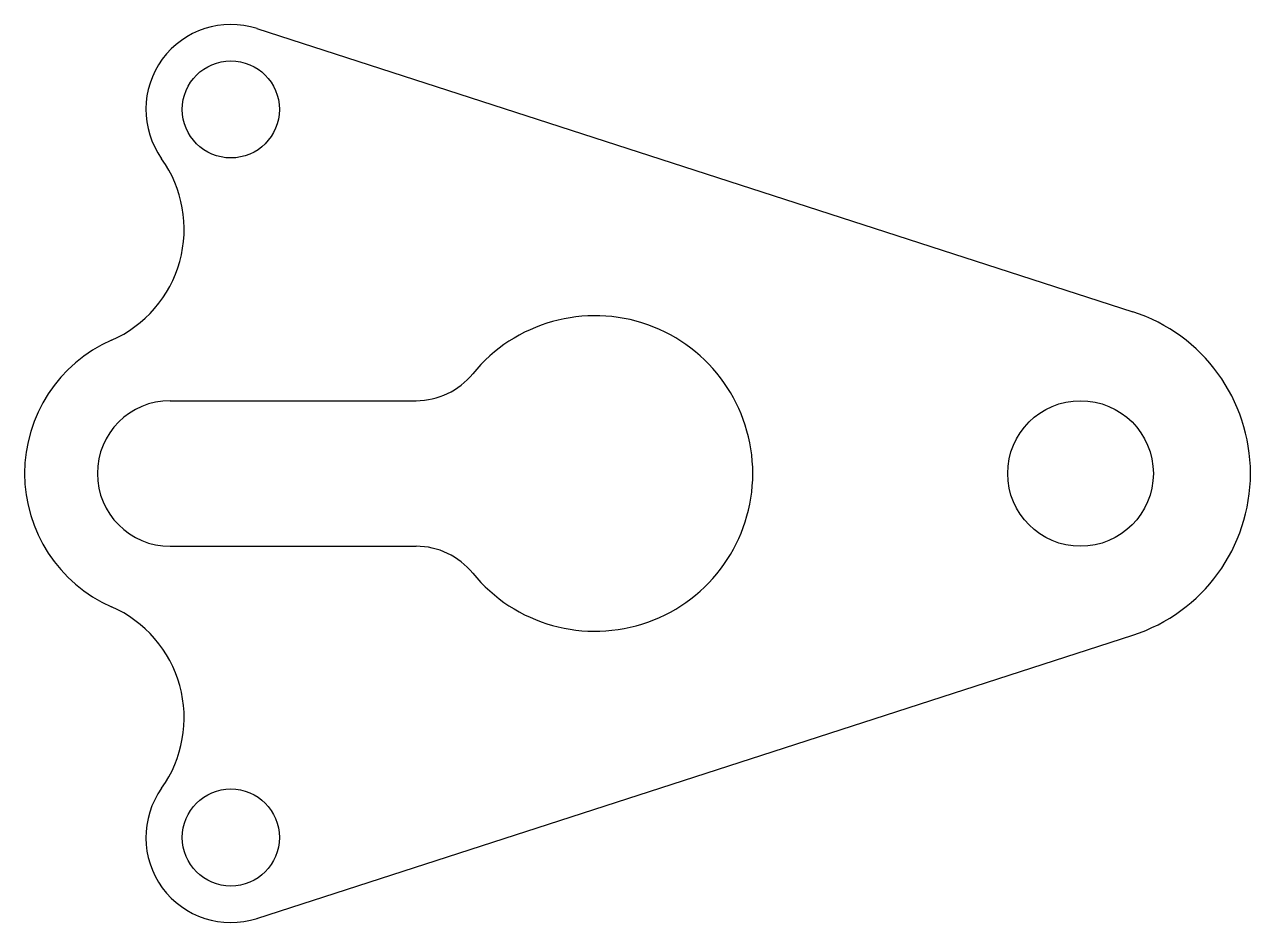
# Model space of a CAD drawing. Header units: inches. Extents: x 217 to 318, y 134 to 208.
import ezdxf

# ---------------------------------------------------------------- set-up
doc = ezdxf.new("R2010")
doc.units = ezdxf.units.IN
doc.header["$MEASUREMENT"] = 0

msp = doc.modelspace()

# ---------------------------------------------------------------- linework, layer by layer
for p, q in [((236.22, 207.98), (308.38, 184.64)), ((229.07, 177.32), (249.34, 177.32)), ((229.07, 165.32), (249.34, 165.32)), ((236.22, 134.66), (308.38, 158))]:
    msp.add_line(p, q)
for centre, radius in [((234.07, 201.32), 4), ((304.07, 171.32), 6), ((234.07, 141.32), 4)]:
    msp.add_circle(centre, radius)
for centre, radius, start, end in [((234.07, 201.32), 7, 72.0752, 215.4439), ((220.22, 191.46), 10, 293.7193, 35.4439), ((264.07, 171.32), 13, 219.1667, 140.8333), ((304.07, 171.32), 14, 287.9248, 72.0752), ((229.07, 171.32), 12, 113.7193, 246.2807), ((249.34, 183.32), 6, 270, 320.8333), ((229.07, 171.32), 6, 90, 270), ((249.34, 159.32), 6, 39.1667, 90), ((220.22, 151.18), 10, 324.5561, 66.2807), ((234.07, 141.32), 7, 144.5561, 287.9248)]:
    msp.add_arc(centre, radius, start, end)

doc.saveas('drawing.dxf')
